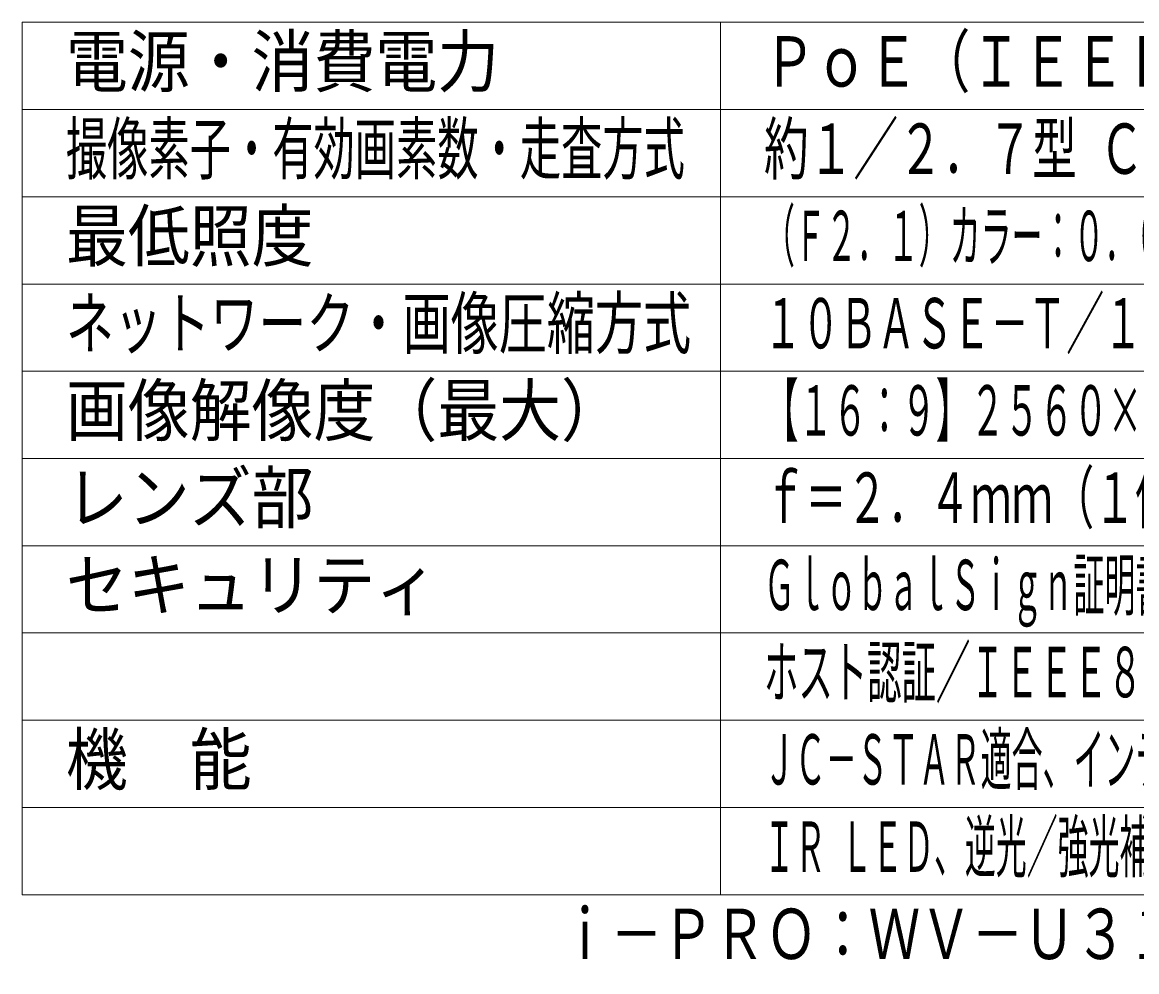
# Model space of a CAD drawing. Units: millimetres on the paper. Extents: x -62 to 65, y -59 to 59.
# Drawn here: x -62.5 to 1.4, y -59 to -4.6 of the extents above; entities that cross this region are included whole.
import ezdxf
from ezdxf.enums import TextEntityAlignment as Align

# ---------------------------------------------------------------- set-up
doc = ezdxf.new("R2010")
doc.units = ezdxf.units.MM
doc.layers.add('0-0_MOJI1', color=7, linetype='Continuous')
doc.layers.add('0-1_相当品', color=4, linetype='Continuous')
doc.layers.add('0-5_WAKU', color=4, linetype='Continuous', lineweight=9)
doc.styles.add('ＭＳ ゴシック', font='')
doc.styles.get('ＭＳ ゴシック').set_extended_font_data('MS Gothic')

msp = doc.modelspace()

# ---------------------------------------------------------------- linework, layer by layer
at = {"layer": '0-5_WAKU', "color": 3}
for p, q in [((62.5, -4.6), (-62.5, -4.6)), ((-62.5, -54.6), (-62.5, -4.6)), ((-22.5, -54.6), (-22.5, -4.6)), ((-62.5, -54.6), (62.5, -54.6))]:
    msp.add_line(p, q, dxfattribs=at)
at = {"layer": '0-5_WAKU'}
for p, q in [((62.5, -9.6), (-62.5, -9.6)), ((62.5, -14.6), (-62.5, -14.6)), ((-62.5, -19.6), (62.5, -19.6)), ((-62.5, -24.6), (62.5, -24.6)), ((-62.5, -29.6), (62.5, -29.6)), ((-62.5, -34.6), (62.5, -34.6)), ((62.5, -39.6), (-62.5, -39.6)), ((62.5, -44.6), (-62.5, -44.6)), ((62.5, -49.6), (-62.5, -49.6))]:
    msp.add_line(p, q, dxfattribs=at)

# ---------------------------------------------------------------- texts
at = {"layer": '0-0_MOJI1', "style": 'ＭＳ ゴシック'}
for s, height, width, p in [('電源・消費電力', 2.889, 0.9, (-60, -9.155)), ('ＰｏＥ（ＩＥＥＥ８０２．３ａｆ準拠）約５．３Ｗ', 2.889, 0.75, (-20, -9.155)), ('撮像素子・有効画素数・走査方式', 2.889, 0.6, (-60, -14.155)), ('約１／２．７型 ＣＭＯＳセンサー・約５２０万画素・プログレッシブ', 2.889, 0.65, (-20, -14.155)), ('最低照度', 2.889, 0.9, (-60, -19.155)), ('（Ｆ２．１）カラー：０．０２１３ｌｘ、白黒：０．００８８ｌｘ／０ｌｘ（ＩＲ ＬＥＤ点灯時）', 2.889, 0.45, (-20, -19.155)), ('ネットワーク・画像圧縮方式', 2.886, 0.7, (-60, -24.155)), ('１０ＢＡＳＥ－Ｔ／１００ＢＡＳＥ－ＴＸ・Ｈ．２６５、Ｈ．２６４、ＪＰＥＧ', 2.886, 0.55, (-20, -24.155)), ('画像解像度（最大）', 2.889, 0.9, (-60, -29.155)), ('【１６：９】２５６０×１４４０（３０ｆｐｓ）【４：３】１２８０×９６０（３０ｆｐｓ）', 2.889, 0.5, (-20, -29.155)), ('レンズ部', 2.889, 0.9, (-60, -34.155)), ('ｆ＝２．４ｍｍ（１倍\u3000光学、４倍 ＥＸズーム 画像解像度６４０×３６０時）', 2.889, 0.6, (-20, -34.155)), ('ＧｌｏｂａｌＳｉｇｎ証明書プリインストール／ＨＴＴＰＳ／ユーザー認証／ダイジェスト認証／', 2.889, 0.45, (-20, -39.155)), ('セキュリティ', 2.889, 0.9, (-60, -39.155)), ('ホスト認証／ＩＥＥＥ８０２。１Ｘ／システムログ／映像配信ログ／ブルートフォース対策', 2.889, 0.5, (-20, -44.155)), ('機\u3000能', 2.889, 0.9, (-60, -49.155)), ('ＪＣ－ＳＴＡＲ適合、インテリジェントオート、スーパーダイナミック、スマートコーディング、', 2.889, 0.45, (-20, -49.155)), ('ＩＲ ＬＥＤ、逆光／強光補正、カラー／白黒切換、動作検知、妨害検知、ＭｉｃｒｏＳＤスロット', 2.886, 0.45, (-20, -54.155))]:
    msp.add_text(s, height=height, dxfattribs=dict(at, width=width)).set_placement(p, align=Align.BOTTOM_LEFT)
at = {"layer": '0-1_相当品', "style": 'ＭＳ ゴシック', "width": 0.75}
msp.add_text('ｉ－ＰＲＯ：ＷＶ－Ｕ３１４０１－Ｆ２Ｌ＋ＷＶ－ＱＣＬ１００－ＷＵＸ', height=2.889, dxfattribs=at).set_placement((-31.74, -59.155), align=Align.BOTTOM_LEFT)

doc.saveas('drawing.dxf')
